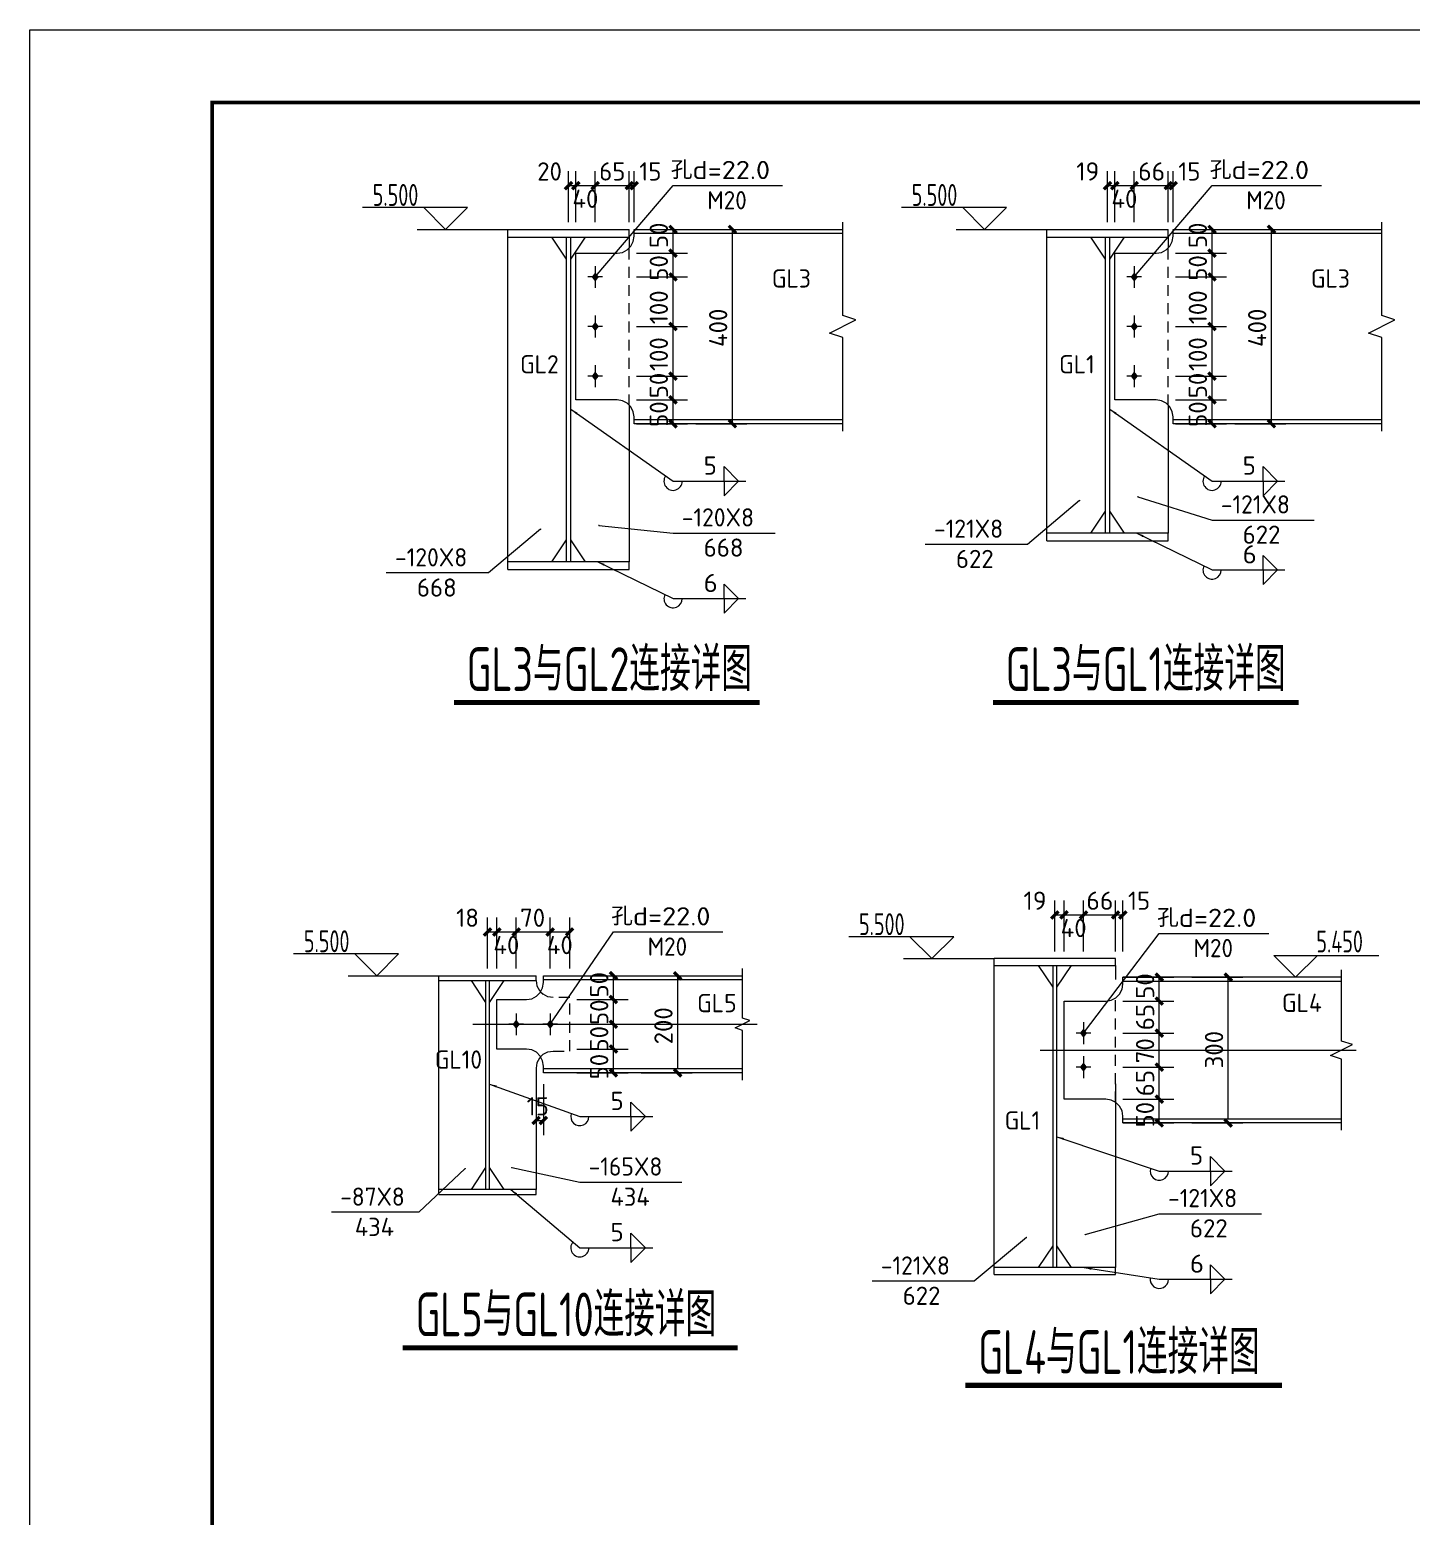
# Model space of a CAD drawing. Header units: millimetres. Extents: x 19781 to 898973, y -947928 to -267362.
# Drawn here: x 431826 to 450775, y -408925 to -388528 of the extents above; entities that cross this region are included whole.
import ezdxf
from ezdxf.enums import TextEntityAlignment as Align

# ---------------------------------------------------------------- set-up
doc = ezdxf.new("R2010")
doc.units = ezdxf.units.MM
doc.header["$LTSCALE"] = 100
doc.linetypes.add('2', pattern=[5, 1.5, -1, 1.5, -1])
doc.linetypes.add('3', pattern=[500, 300, -200])
for name, color, linetype, lineweight in [('10', 7, 'Continuous', 18), ('101', 253, 'Continuous', 18), ('BORDER', 7, 'Continuous', 18), ('PUB_DIM', 3, 'Continuous', 18), ('PUB_TEXT', 7, 'Continuous', 18), ('图名下划线', 7, 'Continuous', 18), ('尺寸标注', 253, 'Continuous', 18), ('层10', 253, 'Continuous', 18), ('梁构件', 1, 'Continuous', 18), ('楼板负筋文字', 7, 'Continuous', 18), ('焊缝标注', 253, 'Continuous', 18), ('螺栓孔标注', 253, 'Continuous', 18), ('轴线__点划线', 253, 'Continuous', 18), ('钢板标注', 253, 'Continuous', 18)]:
    doc.layers.add(name, color=color, linetype=linetype, lineweight=lineweight)
doc.styles.get("Standard").update_dxf_attribs({"font": 'tssdeng.shx', "bigfont": 'hztxt.shx'})
doc.styles.add('TSSD_REIN', font='tssdeng.shx', dxfattribs={"width": 0.7, "bigfont": 'hztxt.shx'})

msp = doc.modelspace()

# ---------------------------------------------------------------- hatches: boundary and pattern name
at = {"layer": '10'}
for points in [[(438498.33, -402109.33), (438448.33, -402174.34), (438498.33, -402239.33), (438548.33, -402174.34)], [(438965, -402109.33), (438915, -402174.34), (438965, -402239.33), (439015, -402174.34)], [(446279, -402230.33), (446229, -402295.33), (446279, -402360.33), (446329, -402295.33)], [(446279, -402697), (446229, -402762), (446279, -402827), (446329, -402762)]]:
    msp.add_hatch(color=256, dxfattribs=at).paths.add_polyline_path(points, flags=0)
at = {"layer": '层10'}
for points in [[(439582.67, -391855.66), (439532.67, -391920.66), (439582.67, -391985.66), (439632.67, -391920.66)], [(446975.67, -391855.66), (446925.67, -391920.66), (446975.67, -391985.66), (447025.67, -391920.66)], [(439582.67, -392535.66), (439532.67, -392600.66), (439582.67, -392665.67), (439632.67, -392600.66)], [(446975.67, -392535.66), (446925.67, -392600.66), (446975.67, -392665.67), (447025.67, -392600.66)], [(439582.67, -393215.67), (439532.67, -393280.67), (439582.67, -393345.67), (439632.67, -393280.67)], [(446975.67, -393215.67), (446925.67, -393280.67), (446975.67, -393345.67), (447025.67, -393280.67)]]:
    msp.add_hatch(color=256, dxfattribs=at).paths.add_polyline_path(points, flags=0)
at = {"layer": '焊缝标注'}
for points in [[(439249.33, -393736.33), (439322.43, -393806.2), (439339.72, -393781.68)], [(446642.33, -393736.33), (446715.43, -393806.2), (446732.72, -393781.68)], [(447009, -395434.33), (447092.18, -395491.82), (447105.39, -395464.89)], [(439616, -395827.33), (439699.18, -395884.82), (439712.39, -395857.89)], [(438131.67, -402994.33), (438220.67, -403042.34), (438230.83, -403014.11)], [(445912.33, -403716.33), (446002.33, -403762.44), (446011.9, -403734.01)], [(438425, -404441), (438491.7, -404517.01), (438511.06, -404494.09)], [(446289, -405513.67), (446385.51, -405543.84), (446390.12, -405514.19)]]:
    msp.add_hatch(color=256, dxfattribs=at).paths.add_polyline_path(points, flags=0)

# ---------------------------------------------------------------- linework, layer by layer
at = {"layer": '10'}
for p, q in [((438598.33, -402174.34), (438398.33, -402174.34)), ((438498.33, -402024.34), (438498.33, -402324.34)), ((439065, -402174.34), (438865, -402174.34)), ((438965, -402024.34), (438965, -402324.34)), ((446279, -402145.33), (446279, -402445.33)), ((446379, -402295.33), (446179, -402295.33)), ((446279, -402612), (446279, -402912)), ((446379, -402762), (446179, -402762))]:
    msp.add_line(p, q, dxfattribs=at)
at = {"layer": '101'}
for p, q in [((441602.67, -402091), (441602.67, -401407.67)), ((449819, -402403.66), (449819, -401428.66)), ((441502.67, -402224.34), (441702.67, -402124.34)), ((441602.67, -402257.67), (441502.67, -402224.34)), ((441702.67, -402124.34), (441602.67, -402091)), ((441602.67, -402941), (441602.67, -402257.67)), ((449969, -402453.66), (449819, -402403.66)), ((449669, -402603.66), (449969, -402453.66)), ((449819, -402653.66), (449669, -402603.66)), ((449819, -403628.66), (449819, -402653.66))]:
    msp.add_line(p, q, dxfattribs=at)
at = {"layer": 'BORDER'}
msp.add_lwpolyline([(431826, -430549), (431826, -388528), (520970.55, -388528), (520970.55, -430549)], close=True, dxfattribs=at)
msp.add_lwpolyline([(434327.25, -429548.5, 50.03, 50.03, 0), (434327.25, -389528.5, 50.03, 50.03, 0), (519970.05, -389528.5, 50.03, 50.03, 0), (519970.05, -429548.5, 50.03, 50.03, 0)], format="xyseb", close=True, dxfattribs=at)
at = {"layer": 'PUB_DIM', "color": 3, "linetype": 'Continuous'}
for p, q in [((437829.71, -390967.09), (436389.67, -390967.09)), ((437229.23, -390967.09), (437529.47, -391267.33)), ((437529.47, -391267.33), (437829.71, -390967.09)), ((445222.71, -390967.09), (443782.67, -390967.09)), ((444622.23, -390967.09), (444922.47, -391267.33)), ((444922.47, -391267.33), (445222.71, -390967.09)), ((444499.37, -400973.42), (443059.34, -400973.42)), ((443898.89, -400973.42), (444199.13, -401273.66)), ((444199.13, -401273.66), (444499.37, -400973.42)), ((436885.37, -401207.43), (435445.34, -401207.43)), ((436284.89, -401207.43), (436585.13, -401507.67)), ((436585.13, -401507.67), (436885.37, -401207.43)), ((448888.76, -401228.42), (450328.8, -401228.42)), ((449189, -401528.66), (448888.76, -401228.42)), ((449489.24, -401228.42), (449189, -401528.66))]:
    msp.add_line(p, q, dxfattribs=at)
at = {"layer": 'PUB_TEXT', "color": 3, "linetype": 'Continuous'}
for p, q in [((437138.52, -391267.33), (438382.67, -391267.33)), ((444531.52, -391267.33), (445775.67, -391267.33)), ((443808.19, -401273.66), (445052.33, -401273.66)), ((436194.19, -401507.67), (437438.33, -401507.67))]:
    msp.add_line(p, q, dxfattribs=at)
at = {"layer": '图名下划线'}
for points in [[(437643.51, -397758.63, 70.12, 70.12, 0), (441839, -397758.63, 70.12, 70.12, 0)], [(445036.51, -397758.63, 70.12, 70.12, 0), (449232, -397758.63, 70.12, 70.12, 0)], [(436942.51, -406612.63, 70.12, 70.12, 0), (441538, -406612.63, 70.12, 70.12, 0)], [(444660.51, -407128.63, 70.12, 70.12, 0), (449002, -407128.63, 70.12, 70.12, 0)]]:
    msp.add_lwpolyline(points, format="xyseb", dxfattribs=at)
at = {"layer": '尺寸标注'}
for p, q in [((439216, -391167.33), (439216, -390467.33)), ((439316, -391167.33), (439316, -390467.33)), ((439316, -391167.33), (439316, -390467.33)), ((439582.67, -391167.33), (439582.67, -390467.33)), ((439582.67, -391167.33), (439582.67, -390467.33)), ((440049.33, -391167.33), (440049.33, -390467.33)), ((440049.33, -391167.33), (440049.33, -390467.33)), ((440116, -391167.33), (440116, -390467.33)), ((446609, -391167.33), (446609, -390467.33)), ((446709, -391167.33), (446709, -390467.33)), ((446709, -391167.33), (446709, -390467.33)), ((446975.67, -391167.33), (446975.67, -390467.33)), ((446975.67, -391167.33), (446975.67, -390467.33)), ((447442.33, -391167.33), (447442.33, -390467.33)), ((447442.33, -391167.33), (447442.33, -390467.33)), ((447509, -391167.33), (447509, -390467.33)), ((439216, -390667.33), (439316, -390667.33)), ((439316, -390667.33), (439582.67, -390667.33)), ((439582.67, -390667.33), (440049.33, -390667.33)), ((440049.33, -390667.33), (440116, -390667.33)), ((446609, -390667.33), (446709, -390667.33)), ((446709, -390667.33), (446975.67, -390667.33)), ((446975.67, -390667.33), (447442.33, -390667.33)), ((447442.33, -390667.33), (447509, -390667.33)), ((440149.33, -391267.33), (440849.33, -391267.33)), ((440649.33, -391594), (440649.33, -391267.33)), ((440963.33, -391267.33), (441663.33, -391267.33)), ((441463.33, -393934), (441463.33, -391267.33)), ((447542.33, -391267.33), (448242.33, -391267.33)), ((448042.33, -391594), (448042.33, -391267.33)), ((448356.33, -391267.33), (449056.33, -391267.33)), ((448856.33, -393934), (448856.33, -391267.33)), ((440149.33, -391594), (440849.33, -391594)), ((440649.33, -392184), (440649.33, -391594)), ((447542.33, -391594), (448242.33, -391594)), ((448042.33, -392184), (448042.33, -391594)), ((440149.33, -391920.66), (440849.33, -391920.66)), ((447542.33, -391920.66), (448242.33, -391920.66)), ((440649.33, -393017.33), (440649.33, -392184)), ((448042.33, -393017.33), (448042.33, -392184)), ((440149.33, -392600.66), (440849.33, -392600.66)), ((440149.33, -392600.66), (440849.33, -392600.66)), ((447542.33, -392600.66), (448242.33, -392600.66)), ((447542.33, -392600.66), (448242.33, -392600.66)), ((440649.33, -393934), (440649.33, -393017.33)), ((448042.33, -393934), (448042.33, -393017.33)), ((440149.33, -393280.67), (440849.33, -393280.67)), ((447542.33, -393280.67), (448242.33, -393280.67)), ((440149.33, -393607.33), (440849.33, -393607.33)), ((447542.33, -393607.33), (448242.33, -393607.33)), ((440149.33, -393934), (440849.33, -393934)), ((440963.33, -393934), (441663.33, -393934)), ((447542.33, -393934), (448242.33, -393934)), ((448356.33, -393934), (449056.33, -393934)), ((445885.67, -401173.66), (445885.67, -400473.66)), ((446012.33, -401173.66), (446012.33, -400473.66)), ((446012.33, -401173.66), (446012.33, -400473.66)), ((446279, -401173.66), (446279, -400473.66)), ((446279, -401173.66), (446279, -400473.66)), ((446719, -401173.66), (446719, -400473.66)), ((446719, -401173.66), (446719, -400473.66)), ((446819, -401173.66), (446819, -400473.66)), ((438105, -401407.67), (438105, -400707.67)), ((438231.67, -401407.67), (438231.67, -400707.67)), ((438231.67, -401407.67), (438231.67, -400707.67)), ((438498.33, -401407.67), (438498.33, -400707.67)), ((438498.33, -401407.67), (438498.33, -400707.67)), ((438965, -401407.67), (438965, -400707.67)), ((438965, -401407.67), (438965, -400707.67)), ((439231.67, -401407.67), (439231.67, -400707.67)), ((445885.67, -400673.66), (446012.33, -400673.66)), ((446012.33, -400673.66), (446279, -400673.66)), ((446279, -400673.66), (446719, -400673.66)), ((446719, -400673.66), (446819, -400673.66)), ((438105, -400907.67), (438231.67, -400907.67)), ((438231.67, -400907.67), (438498.33, -400907.67)), ((438498.33, -400907.67), (438965, -400907.67)), ((438965, -400907.67), (439231.67, -400907.67)), ((439331.67, -401507.67), (440031.67, -401507.67)), ((439831.67, -401834.33), (439831.67, -401507.67)), ((440213, -401507.67), (440913, -401507.67)), ((440713, -402787.67), (440713, -401507.67)), ((446819, -401528.66), (447519, -401528.66)), ((447319, -401855.33), (447319, -401528.66)), ((447765, -401528.66), (448465, -401528.66)), ((448265, -403475.33), (448265, -401528.66)), ((439331.67, -401834.33), (440031.67, -401834.33)), ((439331.67, -401834.33), (440031.67, -401834.33)), ((439831.67, -402174.34), (439831.67, -401834.33)), ((446819, -401855.33), (447519, -401855.33)), ((446819, -401855.33), (447519, -401855.33)), ((447319, -402295.33), (447319, -401855.33)), ((439331.67, -402174.34), (440031.67, -402174.34)), ((439331.67, -402174.34), (440031.67, -402174.34)), ((439831.67, -402841), (439831.67, -402174.34)), ((446819, -402295.33), (447519, -402295.33)), ((446819, -402295.33), (447519, -402295.33)), ((447319, -402762), (447319, -402295.33)), ((439331.67, -402514.33), (440031.67, -402514.33)), ((446819, -402762), (447519, -402762)), ((446819, -402762), (447519, -402762)), ((447319, -403528.66), (447319, -402762)), ((438771.67, -402994.33), (438771.67, -403694.33)), ((438871.67, -402994.33), (438871.67, -403694.33)), ((439331.67, -402841), (440031.67, -402841)), ((440213, -402841), (440913, -402841)), ((446819, -403202), (447519, -403202)), ((438771.67, -403494.33), (438871.67, -403494.33)), ((446819, -403528.66), (447519, -403528.66)), ((447765, -403528.66), (448465, -403528.66))]:
    msp.add_line(p, q, dxfattribs=at)
for points in [[(439166, -390717.33, 45, 45, 0), (439266, -390617.33, 45, 45, 0)], [(439266, -390717.33, 45, 45, 0), (439366, -390617.33, 45, 45, 0)], [(439266, -390717.33, 45, 45, 0), (439366, -390617.33, 45, 45, 0)], [(439532.67, -390717.33, 45, 45, 0), (439632.67, -390617.33, 45, 45, 0)], [(439532.67, -390717.33, 45, 45, 0), (439632.67, -390617.33, 45, 45, 0)], [(439999.33, -390717.33, 45, 45, 0), (440099.33, -390617.33, 45, 45, 0)], [(439999.33, -390717.33, 45, 45, 0), (440099.33, -390617.33, 45, 45, 0)], [(440066, -390717.33, 45, 45, 0), (440166, -390617.33, 45, 45, 0)], [(446559, -390717.33, 45, 45, 0), (446659, -390617.33, 45, 45, 0)], [(446659, -390717.33, 45, 45, 0), (446759, -390617.33, 45, 45, 0)], [(446659, -390717.33, 45, 45, 0), (446759, -390617.33, 45, 45, 0)], [(446925.67, -390717.33, 45, 45, 0), (447025.67, -390617.33, 45, 45, 0)], [(446925.67, -390717.33, 45, 45, 0), (447025.67, -390617.33, 45, 45, 0)], [(447392.33, -390717.33, 45, 45, 0), (447492.33, -390617.33, 45, 45, 0)], [(447392.33, -390717.33, 45, 45, 0), (447492.33, -390617.33, 45, 45, 0)], [(447459, -390717.33, 45, 45, 0), (447559, -390617.33, 45, 45, 0)], [(440599.33, -391217.33, 45, 45, 0), (440699.33, -391317.33, 45, 45, 0)], [(441413.33, -391217.33, 45, 45, 0), (441513.33, -391317.33, 45, 45, 0)], [(447992.33, -391217.33, 45, 45, 0), (448092.33, -391317.33, 45, 45, 0)], [(448806.33, -391217.33, 45, 45, 0), (448906.33, -391317.33, 45, 45, 0)], [(440599.33, -391544, 45, 45, 0), (440699.33, -391644, 45, 45, 0)], [(440599.33, -391544, 45, 45, 0), (440699.33, -391644, 45, 45, 0)], [(447992.33, -391544, 45, 45, 0), (448092.33, -391644, 45, 45, 0)], [(447992.33, -391544, 45, 45, 0), (448092.33, -391644, 45, 45, 0)], [(440599.33, -391870.66, 45, 45, 0), (440699.33, -391970.66, 45, 45, 0)], [(447992.33, -391870.66, 45, 45, 0), (448092.33, -391970.66, 45, 45, 0)], [(440599.33, -392550.66, 45, 45, 0), (440699.33, -392650.66, 45, 45, 0)], [(440599.33, -392550.66, 45, 45, 0), (440699.33, -392650.66, 45, 45, 0)], [(447992.33, -392550.66, 45, 45, 0), (448092.33, -392650.66, 45, 45, 0)], [(447992.33, -392550.66, 45, 45, 0), (448092.33, -392650.66, 45, 45, 0)], [(440599.33, -393230.67, 45, 45, 0), (440699.33, -393330.67, 45, 45, 0)], [(447992.33, -393230.67, 45, 45, 0), (448092.33, -393330.67, 45, 45, 0)], [(440599.33, -393557.33, 45, 45, 0), (440699.33, -393657.33, 45, 45, 0)], [(447992.33, -393557.33, 45, 45, 0), (448092.33, -393657.33, 45, 45, 0)], [(440599.33, -393884, 45, 45, 0), (440699.33, -393984, 45, 45, 0)], [(441413.33, -393884, 45, 45, 0), (441513.33, -393984, 45, 45, 0)], [(447992.33, -393884, 45, 45, 0), (448092.33, -393984, 45, 45, 0)], [(448806.33, -393884, 45, 45, 0), (448906.33, -393984, 45, 45, 0)], [(445835.67, -400723.66, 45, 45, 0), (445935.67, -400623.66, 45, 45, 0)], [(445962.33, -400723.66, 45, 45, 0), (446062.33, -400623.66, 45, 45, 0)], [(445962.33, -400723.66, 45, 45, 0), (446062.33, -400623.66, 45, 45, 0)], [(446229, -400723.66, 45, 45, 0), (446329, -400623.66, 45, 45, 0)], [(446229, -400723.66, 45, 45, 0), (446329, -400623.66, 45, 45, 0)], [(446669, -400723.66, 45, 45, 0), (446769, -400623.66, 45, 45, 0)], [(446669, -400723.66, 45, 45, 0), (446769, -400623.66, 45, 45, 0)], [(446769, -400723.66, 45, 45, 0), (446869, -400623.66, 45, 45, 0)], [(438055, -400957.67, 45, 45, 0), (438155, -400857.67, 45, 45, 0)], [(438181.67, -400957.67, 45, 45, 0), (438281.67, -400857.67, 45, 45, 0)], [(438181.67, -400957.67, 45, 45, 0), (438281.67, -400857.67, 45, 45, 0)], [(438448.33, -400957.67, 45, 45, 0), (438548.33, -400857.67, 45, 45, 0)], [(438448.33, -400957.67, 45, 45, 0), (438548.33, -400857.67, 45, 45, 0)], [(438915, -400957.67, 45, 45, 0), (439015, -400857.67, 45, 45, 0)], [(438915, -400957.67, 45, 45, 0), (439015, -400857.67, 45, 45, 0)], [(439181.67, -400957.67, 45, 45, 0), (439281.67, -400857.67, 45, 45, 0)], [(439781.67, -401457.67, 45, 45, 0), (439881.67, -401557.67, 45, 45, 0)], [(440663, -401457.67, 45, 45, 0), (440763, -401557.67, 45, 45, 0)], [(447269, -401478.66, 45, 45, 0), (447369, -401578.66, 45, 45, 0)], [(448215, -401478.66, 45, 45, 0), (448315, -401578.66, 45, 45, 0)], [(439781.67, -401784.33, 45, 45, 0), (439881.67, -401884.33, 45, 45, 0)], [(439781.67, -401784.33, 45, 45, 0), (439881.67, -401884.33, 45, 45, 0)], [(447269, -401805.33, 45, 45, 0), (447369, -401905.33, 45, 45, 0)], [(447269, -401805.33, 45, 45, 0), (447369, -401905.33, 45, 45, 0)], [(439781.67, -402124.34, 45, 45, 0), (439881.67, -402224.34, 45, 45, 0)], [(439781.67, -402124.34, 45, 45, 0), (439881.67, -402224.34, 45, 45, 0)], [(447269, -402245.33, 45, 45, 0), (447369, -402345.33, 45, 45, 0)], [(447269, -402245.33, 45, 45, 0), (447369, -402345.33, 45, 45, 0)], [(439781.67, -402464.33, 45, 45, 0), (439881.67, -402564.33, 45, 45, 0)], [(439781.67, -402791, 45, 45, 0), (439881.67, -402891, 45, 45, 0)], [(440663, -402791, 45, 45, 0), (440763, -402891, 45, 45, 0)], [(447269, -402712, 45, 45, 0), (447369, -402812, 45, 45, 0)], [(447269, -402712, 45, 45, 0), (447369, -402812, 45, 45, 0)], [(447269, -403152, 45, 45, 0), (447369, -403252, 45, 45, 0)], [(438721.67, -403544.33, 45, 45, 0), (438821.67, -403444.33, 45, 45, 0)], [(438821.67, -403544.33, 45, 45, 0), (438921.67, -403444.33, 45, 45, 0)], [(447269, -403478.66, 45, 45, 0), (447369, -403578.66, 45, 45, 0)], [(448215, -403478.66, 45, 45, 0), (448315, -403578.66, 45, 45, 0)]]:
    msp.add_lwpolyline(points, format="xyseb", dxfattribs=at)
at = {"layer": '层10'}
for p, q in [((439582.67, -391770.66), (439582.67, -392070.66)), ((446975.67, -391770.66), (446975.67, -392070.66)), ((439682.67, -391920.66), (439482.67, -391920.66)), ((447075.67, -391920.66), (446875.67, -391920.66)), ((439682.67, -392600.66), (439482.67, -392600.66)), ((439582.67, -392450.66), (439582.67, -392750.66)), ((447075.67, -392600.66), (446875.67, -392600.66)), ((446975.67, -392450.66), (446975.67, -392750.66)), ((439582.67, -393130.67), (439582.67, -393430.67)), ((446975.67, -393130.67), (446975.67, -393430.67)), ((439682.67, -393280.67), (439482.67, -393280.67)), ((447075.67, -393280.67), (446875.67, -393280.67))]:
    msp.add_line(p, q, dxfattribs=at)
at = {"layer": '梁构件', "color": 4}
for p, q in [((438382.67, -391374), (438382.67, -391267.33)), ((438382.67, -391267.33), (440049.33, -391267.33)), ((438382.67, -391374), (440049.33, -391374)), ((439182.67, -391374), (439182.67, -395827.33)), ((439249.33, -395827.33), (439249.33, -391374)), ((440049.33, -391374), (440049.33, -391267.33)), ((440104.58, -391432.77), (440116, -391360.67)), ((440116, -391267.33), (442977, -391267.33)), ((440116, -391360.67), (440116, -391267.33)), ((440116, -391320.66), (442977, -391320.66)), ((445775.67, -391374), (445775.67, -391267.33)), ((445775.67, -391267.33), (447442.33, -391267.33)), ((445775.67, -391374), (447442.33, -391374)), ((446575.67, -391374), (446575.67, -395434.33)), ((446642.33, -395434.33), (446642.33, -391374)), ((447442.33, -391374), (447442.33, -391267.33)), ((447497.58, -391432.77), (447509, -391360.67)), ((447509, -391267.33), (450370, -391267.33)), ((447509, -391360.67), (447509, -391267.33)), ((447509, -391320.66), (450370, -391320.66)), ((439316, -391594), (439882.67, -391594)), ((439316, -393607.33), (439316, -391594)), ((439882.67, -391594), (439954.77, -391582.58)), ((439954.77, -391582.58), (440019.82, -391549.44)), ((440019.82, -391549.44), (440071.44, -391497.81)), ((440071.44, -391497.81), (440104.58, -391432.77)), ((446709, -391594), (447275.67, -391594)), ((446709, -393607.33), (446709, -391594)), ((447275.67, -391594), (447347.77, -391582.58)), ((447347.77, -391582.58), (447412.82, -391549.44)), ((447412.82, -391549.44), (447464.44, -391497.81)), ((447464.44, -391497.81), (447497.58, -391432.77)), ((439882.67, -393607.33), (439316, -393607.33)), ((439954.77, -393618.75), (439882.67, -393607.33)), ((440019.82, -393651.9), (439954.77, -393618.75)), ((440071.44, -393703.51), (440019.82, -393651.9)), ((447275.67, -393607.33), (446709, -393607.33)), ((447347.77, -393618.75), (447275.67, -393607.33)), ((447412.82, -393651.9), (447347.77, -393618.75)), ((447464.44, -393703.51), (447412.82, -393651.9)), ((440104.58, -393768.56), (440071.44, -393703.51)), ((440116, -393840.67), (440104.58, -393768.56)), ((440116, -393934), (440116, -393840.67)), ((447497.58, -393768.56), (447464.44, -393703.51)), ((447509, -393840.67), (447497.58, -393768.56)), ((447509, -393934), (447509, -393840.67)), ((442977, -393880.67), (440116, -393880.67)), ((442977, -393934), (440116, -393934)), ((450370, -393880.67), (447509, -393880.67)), ((450370, -393934), (447509, -393934)), ((445775.67, -395541), (445775.67, -395434.33)), ((447442.33, -395434.33), (445775.67, -395434.33)), ((447442.33, -395541), (447442.33, -395434.33)), ((445775.67, -395541), (447442.33, -395541)), ((438382.67, -395934), (438382.67, -395827.33)), ((440049.33, -395827.33), (438382.67, -395827.33)), ((440049.33, -395934), (440049.33, -395827.33)), ((438382.67, -395934), (440049.33, -395934)), ((445052.33, -401367), (445052.33, -401273.66)), ((446719, -401273.66), (445052.33, -401273.66)), ((445052.33, -401367), (446719, -401367)), ((445859, -401367), (445859, -405513.67)), ((445912.33, -405513.67), (445912.33, -401367)), ((446719, -401367), (446719, -401273.66)), ((437438.33, -401574.34), (437438.33, -401507.67)), ((437438.33, -401507.67), (438771.67, -401507.67)), ((437438.33, -401574.34), (438771.67, -401574.34)), ((438078.33, -401574.34), (438078.33, -404441)), ((438131.67, -404441), (438131.67, -401574.34)), ((438771.67, -401574.34), (438771.67, -401507.67)), ((438860.25, -401673.1), (438871.67, -401601)), ((438871.67, -401507.67), (441602.67, -401507.67)), ((438871.67, -401601), (438871.67, -401507.67)), ((438871.67, -401561), (441602.67, -401561)), ((449819, -401528.66), (446819, -401528.66)), ((446819, -401622), (446819, -401528.66)), ((446819, -401582), (449819, -401582)), ((438710.44, -401822.92), (438775.48, -401789.77)), ((438775.48, -401789.77), (438827.1, -401738.15)), ((438827.1, -401738.15), (438860.25, -401673.1)), ((446657.77, -401843.91), (446722.82, -401810.77)), ((446722.82, -401810.77), (446774.44, -401759.15)), ((446774.44, -401759.15), (446807.58, -401694.1)), ((446807.58, -401694.1), (446819, -401622)), ((438231.67, -401834.33), (438638.33, -401834.33)), ((438231.67, -402514.33), (438231.67, -401834.33)), ((438638.33, -401834.33), (438710.44, -401822.92)), ((446012.33, -401855.33), (446585.67, -401855.33)), ((446012.33, -403202), (446012.33, -401855.33)), ((446585.67, -401855.33), (446657.77, -401843.91)), ((438638.33, -402514.33), (438231.67, -402514.33)), ((438710.44, -402525.75), (438638.33, -402514.33)), ((438775.48, -402558.9), (438710.44, -402525.75)), ((438827.1, -402610.52), (438775.48, -402558.9)), ((438860.25, -402675.56), (438827.1, -402610.52)), ((438871.67, -402747.67), (438860.25, -402675.56)), ((438871.67, -402841), (438871.67, -402747.67)), ((441602.67, -402787.67), (438871.67, -402787.67)), ((441602.67, -402841), (438871.67, -402841)), ((446585.67, -403202), (446012.33, -403202)), ((446657.77, -403213.42), (446585.67, -403202)), ((446722.82, -403246.56), (446657.77, -403213.42)), ((446774.44, -403298.18), (446722.82, -403246.56)), ((446807.58, -403363.23), (446774.44, -403298.18)), ((446819, -403435.33), (446807.58, -403363.23)), ((446819, -403528.66), (446819, -403435.33)), ((449819, -403475.33), (446819, -403475.33)), ((449819, -403528.66), (446819, -403528.66)), ((437438.33, -404507.67), (437438.33, -404441)), ((438771.67, -404441), (437438.33, -404441)), ((438771.67, -404507.67), (438771.67, -404441)), ((437438.33, -404507.67), (438771.67, -404507.67)), ((445052.33, -405607), (445052.33, -405513.67)), ((446719, -405513.67), (445052.33, -405513.67)), ((445052.33, -405607), (446719, -405607)), ((446719, -405607), (446719, -405513.67))]:
    msp.add_line(p, q, dxfattribs=at)
at = {"layer": '梁构件', "color": 3}
for p, q in [((438382.67, -391374), (438982.67, -391374)), ((438382.67, -395827.33), (438382.67, -391374)), ((438982.67, -391374), (439182.67, -391674)), ((439249.33, -391674), (439449.33, -391374)), ((439449.33, -391374), (440049.33, -391374)), ((440049.33, -391374), (440049.33, -391519.92)), ((445775.67, -391374), (446375.67, -391374)), ((445775.67, -395434.33), (445775.67, -391374)), ((446375.67, -391374), (446575.67, -391674)), ((446642.33, -391674), (446842.33, -391374)), ((446842.33, -391374), (447442.33, -391374)), ((447442.33, -391374), (447442.33, -391519.92)), ((439182.67, -391674), (439182.67, -395527.33)), ((439249.33, -395527.33), (439249.33, -391674)), ((446575.67, -391674), (446575.67, -395134.33)), ((446642.33, -395134.33), (446642.33, -391674)), ((440049.33, -393681.41), (440049.33, -395827.33)), ((447442.33, -393681.41), (447442.33, -395434.33)), ((446575.67, -395134.33), (446375.67, -395434.33)), ((446842.33, -395434.33), (446642.33, -395134.33)), ((446375.67, -395434.33), (445775.67, -395434.33)), ((447442.33, -395434.33), (446842.33, -395434.33)), ((439182.67, -395527.33), (438982.67, -395827.33)), ((439449.33, -395827.33), (439249.33, -395527.33)), ((438982.67, -395827.33), (438382.67, -395827.33)), ((440049.33, -395827.33), (439449.33, -395827.33)), ((445052.33, -401367), (445659, -401367)), ((445052.33, -405513.67), (445052.33, -401367)), ((445659, -401367), (445859, -401667)), ((445912.33, -401667), (446112.33, -401367)), ((446112.33, -401367), (446719, -401367)), ((446719, -401367), (446719, -401557.72)), ((437438.33, -401574.34), (437878.33, -401574.34)), ((437438.33, -404441), (437438.33, -401574.34)), ((437878.33, -401574.34), (438078.33, -401874.34)), ((438131.67, -401874.34), (438331.67, -401574.34)), ((438331.67, -401574.34), (438771.67, -401574.34)), ((438771.67, -401574.34), (438783.09, -401646.44)), ((438783.09, -401646.44), (438816.23, -401711.48)), ((438816.23, -401711.48), (438832.43, -401727.69)), ((445859, -401667), (445859, -405213.67)), ((445912.33, -405213.67), (445912.33, -401667)), ((438078.33, -401874.34), (438078.33, -404141)), ((438131.67, -404141), (438131.67, -401874.34)), ((438832.43, -402620.98), (438816.23, -402637.19)), ((438783.09, -402702.23), (438771.67, -402774.34)), ((438771.67, -402774.34), (438771.67, -404441)), ((438816.23, -402637.19), (438783.09, -402702.23)), ((446719, -402989.61), (446719, -405513.67)), ((438078.33, -404141), (437878.33, -404441)), ((438331.67, -404441), (438131.67, -404141)), ((437878.33, -404441), (437438.33, -404441)), ((438771.67, -404441), (438331.67, -404441)), ((445859, -405213.67), (445659, -405513.67)), ((446112.33, -405513.67), (445912.33, -405213.67)), ((445659, -405513.67), (445052.33, -405513.67)), ((446719, -405513.67), (446112.33, -405513.67))]:
    msp.add_line(p, q, dxfattribs=at)
at = {"layer": '梁构件', "color": 3, "linetype": '2'}
for p, q in [((440049.33, -393681.41), (440049.33, -391519.92)), ((447442.33, -393681.41), (447442.33, -391519.92)), ((438832.43, -401727.69), (438867.85, -401763.11)), ((438932.9, -401796.25), (438867.85, -401763.11)), ((439005, -401807.67), (438932.9, -401796.25)), ((439231.67, -401807.67), (439005, -401807.67)), ((439231.67, -402541), (439231.67, -401807.67)), ((446719, -403244.61), (446719, -401812.72)), ((438832.43, -402620.98), (438867.85, -402585.56)), ((438867.85, -402585.56), (438932.9, -402552.42)), ((438932.9, -402552.42), (439005, -402541)), ((439005, -402541), (439231.67, -402541))]:
    msp.add_line(p, q, dxfattribs=at)
at = {"layer": '梁构件', "color": 253, "linetype": '3'}
for p, q in [((437905, -402174.34), (441802.67, -402174.34)), ((445685.67, -402528.66), (450019, -402528.66))]:
    msp.add_line(p, q, dxfattribs=at)
at = {"layer": '焊缝标注'}
for p, q in [((439249.33, -393736.33), (440649.33, -394723)), ((446642.33, -393736.33), (448042.33, -394723)), ((441349.33, -394523), (441549.33, -394723)), ((441349.33, -394723), (441349.33, -394523)), ((448742.33, -394523), (448942.33, -394723)), ((448742.33, -394723), (448742.33, -394523)), ((440649.33, -394723), (441649.33, -394723)), ((441349.33, -394923), (441549.33, -394723)), ((441349.33, -394723), (441349.33, -394923)), ((448042.33, -394723), (449042.33, -394723)), ((448742.33, -394923), (448942.33, -394723)), ((448742.33, -394723), (448742.33, -394923)), ((447009, -395434.33), (448042.33, -395941)), ((439616, -395827.33), (440649.33, -396334)), ((448742.33, -395741), (448942.33, -395941)), ((448742.33, -395941), (448742.33, -395741)), ((448042.33, -395941), (449042.33, -395941)), ((448742.33, -396141), (448942.33, -395941)), ((448742.33, -395941), (448742.33, -396141)), ((441349.33, -396134), (441549.33, -396334)), ((441349.33, -396334), (441349.33, -396134)), ((440649.33, -396334), (441649.33, -396334)), ((441349.33, -396534), (441549.33, -396334)), ((441349.33, -396334), (441349.33, -396534)), ((438131.67, -402994.33), (439371.67, -403441)), ((440071.67, -403241), (440271.67, -403441)), ((440071.67, -403441), (440071.67, -403241)), ((439371.67, -403441), (440371.67, -403441)), ((440071.67, -403641), (440271.67, -403441)), ((440071.67, -403441), (440071.67, -403641)), ((445912.33, -403716.33), (447319, -404189.66)), ((448019, -403989.66), (448219, -404189.66)), ((448019, -404189.66), (448019, -403989.66)), ((447319, -404189.66), (448319, -404189.66)), ((448019, -404389.66), (448219, -404189.66)), ((448019, -404189.66), (448019, -404389.66)), ((438425, -404441), (439371.67, -405241)), ((440071.67, -405041), (440271.67, -405241)), ((440071.67, -405241), (440071.67, -405041)), ((439371.67, -405241), (440371.67, -405241)), ((440071.67, -405441), (440271.67, -405241)), ((440071.67, -405241), (440071.67, -405441)), ((448019, -405473.66), (448219, -405673.66)), ((448019, -405673.66), (448019, -405473.66)), ((446289, -405513.67), (447319, -405673.66)), ((447319, -405673.66), (448319, -405673.66)), ((448019, -405873.66), (448219, -405673.66)), ((448019, -405673.66), (448019, -405873.66))]:
    msp.add_line(p, q, dxfattribs=at)
for centre, start, end in [((440649.33, -394723), 144.825266, 0), ((448042.33, -394723), 144.825266, 0), ((448042.33, -395941), 153.880243, 0), ((440649.33, -396334), 153.880243, 0), ((439371.67, -403441), 160.190211, 360), ((447319, -404189.66), 161.402277, 360), ((439371.67, -405241), 139.799829, 360), ((447319, -405673.66), 171.170237, 360)]:
    msp.add_arc(centre, 125, start, end, dxfattribs=at)
at = {"layer": '螺栓孔标注'}
for p, q in [((439582.67, -391920.66), (440649.33, -390667.33)), ((440649.33, -390667.33), (442149.33, -390667.33)), ((446975.67, -391920.66), (448042.33, -390667.33)), ((448042.33, -390667.33), (449542.33, -390667.33)), ((438965, -402174.34), (439831.67, -400907.67)), ((439831.67, -400907.67), (441331.67, -400907.67)), ((446279, -402295.33), (447319, -400928.66)), ((447319, -400928.66), (448819, -400928.66))]:
    msp.add_line(p, q, dxfattribs=at)
for points in [[(439587.67, -391920.66, 10, 10, 1), (439577.67, -391920.66, 10, 10, 1)], [(446980.67, -391920.66, 10, 10, 1), (446970.67, -391920.66, 10, 10, 1)], [(438970, -402174.34, 10, 10, 1), (438960, -402174.34, 10, 10, 1)], [(446284, -402295.33, 10, 10, 1), (446274, -402295.33, 10, 10, 1)]]:
    msp.add_lwpolyline(points, format="xyseb", close=True, dxfattribs=at)
at = {"layer": '轴线__点划线'}
for p, q in [((442977, -392450.66), (442977, -391167.33)), ((450370, -392450.66), (450370, -391167.33)), ((442797, -392690.67), (443157, -392510.67)), ((443157, -392510.67), (442977, -392450.66)), ((450190, -392690.67), (450550, -392510.67)), ((450550, -392510.67), (450370, -392450.66)), ((442977, -392750.66), (442797, -392690.67)), ((442977, -394034), (442977, -392750.66)), ((450370, -392750.66), (450190, -392690.67)), ((450370, -394034), (450370, -392750.66))]:
    msp.add_line(p, q, dxfattribs=at)
at = {"layer": '钢板标注'}
for p, q in [((446225.67, -394989), (445509, -395589)), ((447025.67, -394935.67), (448042.33, -395256)), ((448042.33, -395256), (449442.33, -395256)), ((438832.67, -395382), (438116, -395982)), ((439632.67, -395328.67), (440649.33, -395434)), ((440649.33, -395434), (442049.33, -395434)), ((445509, -395589), (444109, -395589)), ((438116, -395982), (436716, -395982)), ((437798.33, -404154.34), (437165, -404754.34)), ((438438.33, -404141), (439371.67, -404341)), ((439371.67, -404341), (440771.67, -404341)), ((437165, -404754.34), (435965, -404754.34)), ((446302.33, -405059), (447319, -404773.66)), ((447319, -404773.66), (448719, -404773.66)), ((445495.67, -405099), (444779, -405699)), ((444779, -405699), (443379, -405699))]:
    msp.add_line(p, q, dxfattribs=at)
for points in [[(446230.67, -394989, 10, 10, 1), (446220.67, -394989, 10, 10, 1)], [(447030.67, -394935.67, 10, 10, 1), (447020.67, -394935.67, 10, 10, 1)], [(438837.67, -395382, 10, 10, 1), (438827.67, -395382, 10, 10, 1)], [(439637.67, -395328.67, 10, 10, 1), (439627.67, -395328.67, 10, 10, 1)], [(437803.33, -404154.34, 10, 10, 1), (437793.33, -404154.34, 10, 10, 1)], [(438443.33, -404141, 10, 10, 1), (438433.33, -404141, 10, 10, 1)], [(446307.33, -405059, 10, 10, 1), (446297.33, -405059, 10, 10, 1)], [(445500.67, -405099, 10, 10, 1), (445490.67, -405099, 10, 10, 1)]]:
    msp.add_lwpolyline(points, format="xyseb", close=True, dxfattribs=at)

# ---------------------------------------------------------------- texts
at = {"layer": 'PUB_DIM', "color": 2, "linetype": 'Continuous', "style": 'TSSD_REIN', "width": 0.7}
for s, p in [('5.500', (436842.79, -390794.9)), ('5.500', (444235.79, -390794.9)), ('5.500', (443512.45, -400801.23)), ('5.500', (435898.45, -401035.24)), ('5.450', (449792.25, -401038.9))]:
    msp.add_text(s, height=300.24, dxfattribs=at).set_placement(p, align=Align.MIDDLE_CENTER)
at = {"layer": '尺寸标注'}
for s, width, p in [('20', 1.04, (438786, -390597.33)), ('65', 1.04, (439636, -390597.33)), ('15', 1.04, (440186, -390597.33)), ('19', 1.07151, (446179, -390597.33)), ('66', 1.07151, (447029, -390597.33)), ('15', 1.04, (447579, -390597.33)), ('40', 1.04, (439269.33, -390972.33)), ('40', 1.04, (446662.33, -390972.33)), ('19', 1.07151, (445455.67, -400603.66)), ('66', 1.07152, (446319, -400603.66)), ('15', 1.04, (446889, -400603.66)), ('18', 1.04, (437675, -400837.67)), ('70', 1.04, (438551.67, -400837.67)), ('40', 1.04, (445965.67, -400978.66)), ('40', 1.04, (438185, -401212.67)), ('40', 1.04, (438918.33, -401212.67)), ('15', 1.04, (438641.67, -403424.34))]:
    msp.add_text(s, height=250, dxfattribs=dict(at, width=width)).set_placement(p)
for s, width, p in [('50', 1.04001, (440579.33, -391524)), ('50', 1.04001, (447972.33, -391524)), ('50', 1.04001, (440579.33, -391971.33)), ('50', 1.04001, (447972.33, -391971.33)), ('100', 1.04, (440579.33, -392568.67)), ('100', 1.04, (447972.33, -392568.67)), ('400', 1.04, (441393.33, -392880.67)), ('400', 1.04, (448786.33, -392880.67)), ('100', 1.04, (440579.33, -393210.67)), ('100', 1.04, (447972.33, -393210.67)), ('50', 1.04001, (440579.33, -393585)), ('50', 1.04001, (447972.33, -393585)), ('50', 1.04001, (440579.33, -393977)), ('50', 1.04001, (447972.33, -393977)), ('50', 1.04001, (439761.67, -401807.33)), ('50', 1.04001, (447249, -401824.33)), ('50', 1.04001, (439761.67, -402184.33)), ('200', 1.04, (440643, -402449.33)), ('65', 1.04001, (447249, -402255.33)), ('50', 1.04001, (439761.67, -402548.33)), ('70', 1.03999, (447249, -402708.66)), ('300', 1.04, (448195, -402779.33)), ('50', 1.04001, (439761.67, -402930.33)), ('65', 1.03999, (447249, -403162)), ('50', 1.04001, (447249, -403589.33))]:
    msp.add_text(s, height=250, rotation=90, dxfattribs=dict(at, width=width)).set_placement(p)
at = {"layer": '楼板负筋文字', "style": 'TSSD_REIN', "width": 0.7}
for s, p in [('GL3与GL2连接详图', (437818.19, -397601.41)), ('GL3与GL1连接详图', (445211.19, -397601.41)), ('GL5与GL10连接详图', (437117.19, -406455.41)), ('GL4与GL1连接详图', (444835.19, -406971.41))]:
    msp.add_text(s, height=600, dxfattribs=at).set_placement(p)
at = {"layer": '焊缝标注'}
for s, width, p in [('5', 1.04, (441069.33, -394633)), ('5', 1.04, (448462.33, -394633)), ('6', 1.12, (448462.33, -395851)), ('6', 1.12, (441069.33, -396244)), ('5', 1.04, (439791.67, -403351)), ('5', 1.04, (447739, -404099.66)), ('5', 1.04, (439791.67, -405151)), ('6', 1.12, (447739, -405583.66))]:
    msp.add_text(s, height=250, dxfattribs=dict(at, width=width)).set_placement(p)
at = {"layer": '螺栓孔标注'}
for s, width, p in [('孔d=22.0', 1.18637, (440619.33, -390577.33)), ('孔d=22.0', 1.18637, (448012.33, -390577.33)), ('M20', 0.968275, (441119.33, -390992.33)), ('M20', 0.968275, (448512.33, -390992.33)), ('孔d=22.0', 1.18637, (439801.67, -400817.67)), ('孔d=22.0', 1.18637, (447289, -400838.66)), ('M20', 0.968276, (440301.67, -401232.67)), ('M20', 0.968275, (447789, -401253.66))]:
    msp.add_text(s, height=250, dxfattribs=dict(at, width=width)).set_placement(p)
at = {"layer": '钢板标注'}
for s, width, p in [('GL3', 0.988, (442005.33, -392066)), ('GL3', 0.988, (449398.33, -392066)), ('GL2', 0.988, (438551.33, -393243)), ('GL1', 0.988, (445944.33, -393243)), ('-121X8', 0.988, (448162.33, -395166)), ('-120X8', 0.988, (440769.33, -395344)), ('-121X8', 0.988, (444229, -395499)), ('622', 1.04, (448462.33, -395581)), ('-120X8', 0.988, (436836, -395892)), ('668', 1.04, (441069.33, -395759)), ('622', 1.04, (444529, -395914)), ('668', 1.04, (437136, -396307)), ('GL5', 0.988, (440980.33, -402009)), ('GL4', 0.988, (449001.33, -402004.66)), ('GL10', 0.988, (437381.33, -402783)), ('GL1', 0.988, (445197.33, -403618.66)), ('-165X8', 0.988, (439491.67, -404251)), ('-87X8', 0.9776, (436085, -404664.33)), ('434', 1.02109, (439791.67, -404666)), ('-121X8', 0.988, (447439, -404683.66)), ('434', 1.02109, (436285, -405079.34)), ('622', 1.04, (447739, -405098.66)), ('-121X8', 0.988, (443499, -405609)), ('622', 1.04, (443799, -406024))]:
    msp.add_text(s, height=250, dxfattribs=dict(at, width=width)).set_placement(p)

doc.saveas('drawing.dxf')
